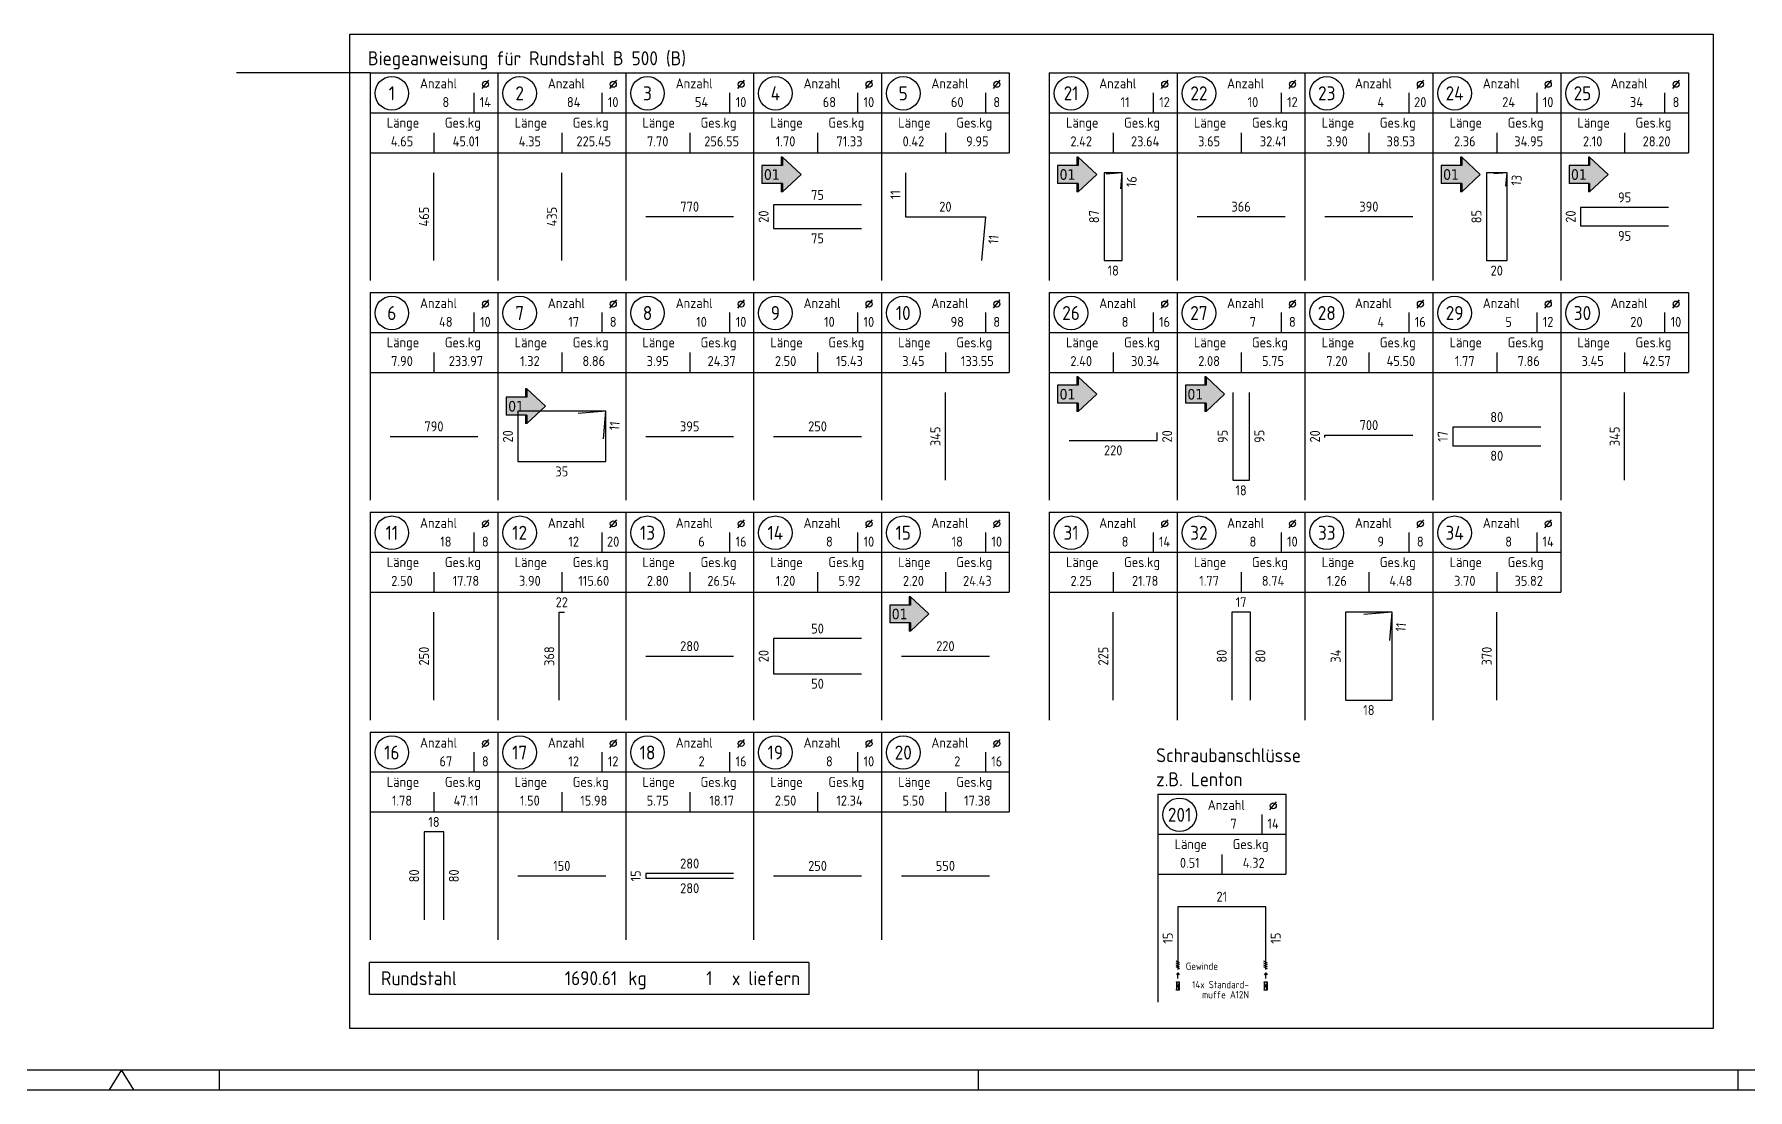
# Model space of a CAD drawing. Extents: x 0 to 74.3, y 0 to 33.4.
# Drawn here: x 28.63 to 50.07, y 0 to 13.21 of the extents above; entities that cross this region are included whole.
import ezdxf
from ezdxf.enums import TextEntityAlignment as Align

# ---------------------------------------------------------------- set-up
doc = ezdxf.new("R2010")
doc.units = 0
doc.header["$LTSCALE"] = 0.5
doc.linetypes.add('AUSGEZOGEN', pattern=[1000.01, 1000, 0.01])
for name, color, linetype in [('grau_hell', 7, 'Continuous'), ('index', 7, 'Continuous'), ('OBJEKT', 7, 'Continuous'), ('RAHMEN', 7, 'Continuous'), ('RND', 7, 'Continuous'), ('RND_BILD', 7, 'Continuous'), ('STAHL', 7, 'Continuous'), ('TEXT', 7, 'Continuous')]:
    doc.layers.add(name, color=color, linetype=linetype)
doc.layers.add('NOPLOT', color=7, linetype='Continuous', plot=False)
doc.styles.add('helv', font='tahoma.ttf')
doc.styles.add('txt', font='isocp.shx')

# ---------------------------------------------------------------- blocks, each defined once
blk = doc.blocks.new('Muffe%%C28')
at = {"layer": 'STAHL', "color": 102, "linetype": 'AUSGEZOGEN'}
for p, q in [((-0.01, 0.117), (-0.011, 0.116)), ((-0.011, 0.116), (-0.011, 0.017)), ((-0.011, 0.017), (-0.01, 0.016)), ((0.025, 0.117), (-0.01, 0.117)), ((-0.01, 0.016), (0.025, 0.016)), ((-0.007, 0.116), (-0.008, 0.117)), ((-0.007, 0.017), (-0.008, 0.016)), ((-0.007, 0.116), (-0.002, 0.072)), ((-0.007, 0.017), (-0.002, 0.061)), ((0.018, 0.07), (-0.003, 0.07)), ((-0.003, 0.063), (0.018, 0.063)), ((-0.002, 0.072), (-0.002, 0.066)), ((-0.002, 0.061), (-0.002, 0.066)), ((0.022, 0.116), (0.017, 0.072)), ((0.017, 0.072), (0.017, 0.066)), ((0.017, 0.061), (0.017, 0.066)), ((0.022, 0.017), (0.017, 0.061)), ((0.022, 0.116), (0.023, 0.117)), ((0.022, 0.017), (0.023, 0.016)), ((0.026, 0.116), (0.025, 0.117)), ((0.025, 0.016), (0.026, 0.017)), ((0.026, 0.116), (0.026, 0.017))]:
    blk.add_line(p, q, dxfattribs=at)
at = {"layer": 'TEXT', "color": 102, "linetype": 'AUSGEZOGEN'}
for p, q in [((-0.002, 0.074), (0.017, 0.074)), ((-0.002, 0.059), (0.017, 0.059))]:
    blk.add_line(p, q, dxfattribs=at)
blk = doc.blocks.new('A1-35-0')
at = {"layer": 'RAHMEN', "color": 5}
blk.add_line((2, 0.5), (118.4, 0.5), dxfattribs=at)
at = {"layer": 'RAHMEN', "color": 7, "linetype": 'Continuous'}
for p, q in [((59.45, 0.5), (59.14, 0)), ((59.76, 0), (59.45, 0.5))]:
    blk.add_line(p, q, dxfattribs=at)
at = {"layer": 'RAHMEN', "color": 7}
for p, q in [((61.9, 0), (61.9, 0.5)), ((80.9, 0), (80.9, 0.5)), ((99.9, 0.5), (99.9, 0))]:
    blk.add_line(p, q, dxfattribs=at)
at = {"layer": 'RAHMEN'}
blk.add_line((0, 0), (118.9, 0), dxfattribs=at)
blk = doc.blocks.new('RND_LIS2')
at = {"layer": 'RND', "color": 3, "linetype": 'Continuous'}
for p, q in [((0, 0), (0, -5.2)), ((0, 0), (3.2, 0)), ((3.2, 0), (3.2, -2)), ((2.6, -0.503), (2.6, -1)), ((0, -1), (3.2, -1)), ((1.6, -1.503), (1.6, -2)), ((0, -2), (3.2, -2))]:
    blk.add_line(p, q, dxfattribs=at)
at = {"layer": 'RND', "color": 7, "linetype": 'Continuous'}
blk.add_line((2.805, -0.39), (2.973, -0.186), dxfattribs=at)
at = {"layer": 'RND', "color": 1, "linetype": 'Continuous'}
blk.add_circle((0.545, -0.513), 0.42, dxfattribs=at)
at = {"layer": 'RND', "color": 7, "linetype": 'Continuous'}
blk.add_circle((2.889, -0.288), 0.075, dxfattribs=at)
at = {"layer": 'RND', "color": 7, "linetype": 'Continuous', "style": 'txt'}
for s, p in [('Anzahl', (1.249, -0.391)), ('Länge', (0.42, -1.373)), ('Ges.kg', (1.872, -1.373))]:
    blk.add_text(s, height=0.25, dxfattribs=at).set_placement(p)
at = {"layer": 'RND', "color": 1, "linetype": 'Continuous', "style": 'txt'}
blk.add_attdef('POS1', text='', height=0.35, dxfattribs=at).set_placement((0.545, -0.513), align=Align.MIDDLE)
at = {"layer": 'RND', "color": 7, "linetype": 'Continuous', "style": 'txt'}
for tag, p in [('STK1', (1.897, -0.859)), ('DS1', (2.885, -0.859)), ('LANG1', (0.8, -1.841)), ('GEW', (2.4, -1.841))]:
    blk.add_attdef(tag, text='', height=0.25, dxfattribs=at).set_placement(p, align=Align.CENTER)
blk = doc.blocks.new('hin_ind5')
at = {"layer": 'grau_hell', "linetype": 'AUSGEZOGEN'}
h = blk.add_hatch(color=9, dxfattribs=at)
h.dxf.hatch_style = 2
h.paths.add_polyline_path([(0, 0), (0.619, -0.577), (0.619, -0.3), (1.306, -0.3), (1.306, 0.3), (0.619, 0.3), (0.619, 0.577)])
h.paths.add_polyline_path([(0.34, -0.274), (1.311, -0.274), (1.311, 0.274), (0.34, 0.274)], flags=9)
at = {"layer": 'OBJEKT', "linetype": 'AUSGEZOGEN'}
for points in [[(0.619, 0.3), (0.66, 0.3), (0.66, 0.577), (0.619, 0.577)], [(0.619, -0.577), (0.66, -0.577), (0.66, -0.3), (0.619, -0.3)]]:
    blk.add_hatch(color=1, dxfattribs=at).paths.add_polyline_path(points)
at = {"layer": 'OBJEKT', "color": 1, "linetype": 'AUSGEZOGEN'}
for p, q in [((0, 0), (0.619, 0.577)), ((0.619, 0.577), (0.619, 0.3)), ((0.619, 0.577), (0.66, 0.577)), ((0.66, 0.577), (0.66, 0.3)), ((0, 0), (0.619, -0.577)), ((0.619, 0.3), (1.306, 0.3)), ((1.306, 0.3), (1.306, -0.3)), ((0.619, -0.3), (0.619, -0.577)), ((0.619, -0.3), (1.306, -0.3)), ((0.66, -0.3), (0.66, -0.577))]:
    blk.add_line(p, q, dxfattribs=at)
at = {"layer": 'OBJEKT', "color": 7, "linetype": 'AUSGEZOGEN'}
blk.add_line((0.619, -0.577), (0.66, -0.577), dxfattribs=at)
at = {"layer": 'index', "color": 1, "linetype": 'Continuous', "style": 'helv'}
blk.add_attdef('INDEX', text='', height=0.35, rotation=360, dxfattribs=at).set_placement((1.259, 0), align=Align.MIDDLE_RIGHT)
blk = doc.blocks.new('RND_SUM')
at = {"layer": 'RND', "color": 5, "linetype": 'Continuous'}
for p, q in [((0, 0), (0, 0.8)), ((11, 0.8), (0, 0.8)), ((11, 0.8), (11, 0)), ((11, 0), (0, 0))]:
    blk.add_line(p, q, dxfattribs=at)
at = {"layer": 'RND', "color": 1, "linetype": 'Continuous', "style": 'txt'}
for s, p in [('Rundstahl', (0.292, 0.235)), ('kg', (6.483, 0.235))]:
    blk.add_text(s, height=0.35, dxfattribs=at).set_placement(p)
blk.add_text('x liefern', height=0.35, dxfattribs=at).set_placement((10.784, 0.235), align=Align.RIGHT)
for tag, p in [('RND-S', (6.203, 0.235)), ('RND-Z', (8.59, 0.235))]:
    blk.add_attdef(tag, text='', height=0.35, dxfattribs=at).set_placement(p, align=Align.RIGHT)

msp = doc.modelspace()

# ---------------------------------------------------------------- linework, layer by layer
at = {"layer": 'NOPLOT', "color": 191, "linetype": 'AUSGEZOGEN'}
msp.add_line((32.8343, 12.7265), (31.165, 12.7265), dxfattribs=at)
at = {"layer": 'RND_BILD', "color": 1, "linetype": 'AUSGEZOGEN'}
for points in [[(33.6343, 10.3765), (33.6343, 11.4765)], [(35.2343, 10.3765), (35.2343, 11.4765)], [(39.5334, 11.4765), (39.5334, 10.9255), (40.5353, 10.9255), (40.4873, 10.3765)], [(42.2305, 11.275), (42.2481, 11.4765), (42.0206, 11.4765), (42.0206, 10.3765), (42.2481, 10.3765), (42.2481, 11.4765), (42.0466, 11.4589)], [(47.0491, 11.3089), (47.0638, 11.4765), (46.8049, 11.4765), (46.8049, 10.3765), (47.0638, 10.3765), (47.0638, 11.4765), (46.8962, 11.4618)], [(38.9843, 11.0732), (37.8843, 11.0732), (37.8843, 10.7798), (38.9843, 10.7798)], [(49.0843, 11.0423), (47.9843, 11.0423), (47.9843, 10.8107), (49.0843, 10.8107)], [(36.2843, 10.9265), (37.3843, 10.9265)], [(43.1843, 10.9265), (44.2843, 10.9265)], [(44.7843, 10.9265), (45.8843, 10.9265)], [(40.0343, 7.6265), (40.0343, 8.7265)], [(43.6301, 8.7265), (43.6301, 7.6265), (43.8386, 7.6265), (43.8386, 8.7265)], [(48.5343, 7.6265), (48.5343, 8.7265)], [(35.7542, 8.1464), (35.7843, 8.4908), (34.6843, 8.4908), (34.6843, 7.8622), (35.7843, 7.8622), (35.7843, 8.4908), (35.4399, 8.4607)], [(33.0843, 8.1765), (34.1843, 8.1765)], [(36.2843, 8.1765), (37.3843, 8.1765)], [(37.8843, 8.1765), (38.9843, 8.1765)], [(41.5843, 8.1265), (42.6843, 8.1265), (42.6843, 8.2265)], [(44.7843, 8.1608), (44.7843, 8.1922), (45.8843, 8.1922)], [(47.4843, 8.2934), (46.3843, 8.2934), (46.3843, 8.0596), (47.4843, 8.0596)], [(33.6343, 4.8765), (33.6343, 5.9765)], [(35.2015, 4.8765), (35.2015, 5.9765), (35.2672, 5.9765)], [(42.1343, 4.8765), (42.1343, 5.9765)], [(43.8512, 4.8765), (43.8512, 5.9765), (43.6175, 5.9765), (43.6175, 4.8765)], [(45.5945, 5.622), (45.6255, 5.9765), (45.0432, 5.9765), (45.0432, 4.8765), (45.6255, 4.8765), (45.6255, 5.9765), (45.271, 5.9455)], [(46.9343, 4.8765), (46.9343, 5.9765)], [(38.9843, 5.6465), (37.8843, 5.6465), (37.8843, 5.2065), (38.9843, 5.2065)], [(36.2843, 5.4265), (37.3843, 5.4265)], [(39.4843, 5.4265), (40.5843, 5.4265)], [(33.7581, 2.1265), (33.7581, 3.2265), (33.5106, 3.2265), (33.5106, 2.1265)], [(34.6843, 2.6765), (35.7843, 2.6765)], [(37.3843, 2.706), (36.2843, 2.706), (36.2843, 2.647), (37.3843, 2.647)], [(37.8843, 2.6765), (38.9843, 2.6765)], [(39.4843, 2.6765), (40.5843, 2.6765)], [(44.0428, 1.5045), (44.0428, 2.2902), (42.9428, 2.2902), (42.9428, 1.5045)]]:
    msp.add_lwpolyline(points, dxfattribs=at)
at = {"layer": 'TEXT', "color": 102, "linetype": 'AUSGEZOGEN'}
for p, q in [((42.9648, 1.5859), (42.9207, 1.6086)), ((42.9648, 1.5619), (42.9207, 1.5846)), ((42.9648, 1.5379), (42.9207, 1.5606)), ((42.9648, 1.5139), (42.9207, 1.5366)), ((44.0648, 1.5859), (44.0207, 1.6086)), ((44.0648, 1.5619), (44.0207, 1.5846)), ((44.0648, 1.5379), (44.0207, 1.5606)), ((44.0648, 1.5139), (44.0207, 1.5366)), ((42.943, 1.4611), (42.9249, 1.4359)), ((42.943, 1.4611), (42.961, 1.4359)), ((42.943, 1.3939), (42.943, 1.4611)), ((44.043, 1.4611), (44.0249, 1.4359)), ((44.043, 1.4611), (44.061, 1.4359)), ((44.043, 1.3939), (44.043, 1.4611))]:
    msp.add_line(p, q, dxfattribs=at)
at = {"layer": 'TEXT', "color": 1, "linetype": 'AUSGEZOGEN'}
msp.add_lwpolyline([(32.5824, 13.2086), (49.6414, 13.2086), (49.6414, 0.7662), (32.5824, 0.7662)], close=True, dxfattribs=at)

# ---------------------------------------------------------------- block references
at = {"layer": 'OBJEKT', "color": 7, "linetype": 'AUSGEZOGEN', "xscale": -1}
for p in [(42.9504, 1.2318), (44.0504, 1.2318)]:
    msp.add_blockref('Muffe%%C28', p, dxfattribs=at)
at = {"layer": 'RAHMEN', "color": 7, "linetype": 'AUSGEZOGEN', "xscale": 0.5, "yscale": 0.5, "zscale": 0.5}
msp.add_blockref('A1-35-0', (0, 0), dxfattribs=at)
at = {"layer": 'RND', "color": 7, "linetype": 'AUSGEZOGEN'}
ref = msp.add_blockref('hin_ind5', (38.2283, 11.4536), dxfattribs=dict(at, xscale=-0.375, yscale=0.375, zscale=0.375))
ref.add_attrib('INDEX', '01', dxfattribs={"layer": 'index', "color": 1, "linetype": 'Continuous', "height": 0.13125, "style": 'helv'}).set_placement((37.9604, 11.4536), align=Align.MIDDLE_RIGHT)
ref = msp.add_blockref('hin_ind5', (41.9283, 11.4536), dxfattribs=dict(at, xscale=-0.375, yscale=0.375, zscale=0.375))
ref.add_attrib('INDEX', '01', dxfattribs={"layer": 'index', "color": 1, "linetype": 'Continuous', "height": 0.13125, "style": 'helv'}).set_placement((41.6604, 11.4536), align=Align.MIDDLE_RIGHT)
ref = msp.add_blockref('hin_ind5', (46.7283, 11.4536), dxfattribs=dict(at, xscale=-0.375, yscale=0.375, zscale=0.375))
ref.add_attrib('INDEX', '01', dxfattribs={"layer": 'index', "color": 1, "linetype": 'Continuous', "height": 0.13125, "style": 'helv'}).set_placement((46.4604, 11.4536), align=Align.MIDDLE_RIGHT)
ref = msp.add_blockref('hin_ind5', (48.3283, 11.4536), dxfattribs=dict(at, xscale=-0.375, yscale=0.375, zscale=0.375))
ref.add_attrib('INDEX', '01', dxfattribs={"layer": 'index', "color": 1, "linetype": 'Continuous', "height": 0.13125, "style": 'helv'}).set_placement((48.0604, 11.4536), align=Align.MIDDLE_RIGHT)
ref = msp.add_blockref('hin_ind5', (41.9283, 8.7036), dxfattribs=dict(at, xscale=-0.375, yscale=0.375, zscale=0.375))
ref.add_attrib('INDEX', '01', dxfattribs={"layer": 'index', "color": 1, "linetype": 'Continuous', "height": 0.13125, "style": 'helv'}).set_placement((41.6604, 8.7036), align=Align.MIDDLE_RIGHT)
ref = msp.add_blockref('hin_ind5', (43.5283, 8.7036), dxfattribs=dict(at, xscale=-0.375, yscale=0.375, zscale=0.375))
ref.add_attrib('INDEX', '01', dxfattribs={"layer": 'index', "color": 1, "linetype": 'Continuous', "height": 0.13125, "style": 'helv'}).set_placement((43.2604, 8.7036), align=Align.MIDDLE_RIGHT)
ref = msp.add_blockref('hin_ind5', (35.0283, 8.5536), dxfattribs=dict(at, xscale=-0.375, yscale=0.375, zscale=0.375))
ref.add_attrib('INDEX', '01', dxfattribs={"layer": 'index', "color": 1, "linetype": 'Continuous', "height": 0.13125, "style": 'helv'}).set_placement((34.7604, 8.5536), align=Align.MIDDLE_RIGHT)
ref = msp.add_blockref('hin_ind5', (39.8283, 5.9536), dxfattribs=dict(at, xscale=-0.375, yscale=0.375, zscale=0.375))
ref.add_attrib('INDEX', '01', dxfattribs={"layer": 'index', "color": 1, "linetype": 'Continuous', "height": 0.13125, "style": 'helv'}).set_placement((39.5604, 5.9536), align=Align.MIDDLE_RIGHT)
at = {"layer": 'RND_BILD', "color": 6, "linetype": 'AUSGEZOGEN', "xscale": 0.5, "yscale": 0.5, "zscale": 0.5}
for p, values in [((32.8343, 12.7265), {'POS1': '1', 'STK1': '8', 'DS1': '14', 'LANG1': '4.65', 'GEW': '45.01'}), ((41.3343, 12.7265), {'POS1': '21', 'STK1': '11', 'DS1': '12', 'LANG1': '2.42', 'GEW': '23.64'})]:
    msp.add_blockref('RND_LIS2', p, dxfattribs=at).add_auto_attribs(values)
at = {"layer": 'RND_BILD', "color": 7, "linetype": 'AUSGEZOGEN', "xscale": 0.5, "yscale": 0.5, "zscale": 0.5}
for name, p, values in [('RND_LIS2', (34.4343, 12.7265), {'POS1': '2', 'STK1': '84', 'DS1': '10', 'LANG1': '4.35', 'GEW': '225.45'}), ('RND_LIS2', (36.0343, 12.7265), {'POS1': '3', 'STK1': '54', 'DS1': '10', 'LANG1': '7.70', 'GEW': '256.55'}), ('RND_LIS2', (37.6343, 12.7265), {'POS1': '4', 'STK1': '68', 'DS1': '10', 'LANG1': '1.70', 'GEW': '71.33'}), ('RND_LIS2', (39.2343, 12.7265), {'POS1': '5', 'STK1': '60', 'DS1': '8', 'LANG1': '0.42', 'GEW': '9.95'}), ('RND_LIS2', (42.9343, 12.7265), {'POS1': '22', 'STK1': '10', 'DS1': '12', 'LANG1': '3.65', 'GEW': '32.41'}), ('RND_LIS2', (44.5343, 12.7265), {'POS1': '23', 'STK1': '4', 'DS1': '20', 'LANG1': '3.90', 'GEW': '38.53'}), ('RND_LIS2', (46.1343, 12.7265), {'POS1': '24', 'STK1': '24', 'DS1': '10', 'LANG1': '2.36', 'GEW': '34.95'}), ('RND_LIS2', (47.7343, 12.7265), {'POS1': '25', 'STK1': '34', 'DS1': '8', 'LANG1': '2.10', 'GEW': '28.20'}), ('RND_LIS2', (32.8343, 9.9765), {'POS1': '6', 'STK1': '48', 'DS1': '10', 'LANG1': '7.90', 'GEW': '233.97'}), ('RND_LIS2', (34.4343, 9.9765), {'POS1': '7', 'STK1': '17', 'DS1': '8', 'LANG1': '1.32', 'GEW': '8.86'}), ('RND_LIS2', (36.0343, 9.9765), {'POS1': '8', 'STK1': '10', 'DS1': '10', 'LANG1': '3.95', 'GEW': '24.37'}), ('RND_LIS2', (37.6343, 9.9765), {'POS1': '9', 'STK1': '10', 'DS1': '10', 'LANG1': '2.50', 'GEW': '15.43'}), ('RND_LIS2', (39.2343, 9.9765), {'POS1': '10', 'STK1': '98', 'DS1': '8', 'LANG1': '3.45', 'GEW': '133.55'}), ('RND_LIS2', (41.3343, 9.9765), {'POS1': '26', 'STK1': '8', 'DS1': '16', 'LANG1': '2.40', 'GEW': '30.34'}), ('RND_LIS2', (42.9343, 9.9765), {'POS1': '27', 'STK1': '7', 'DS1': '8', 'LANG1': '2.08', 'GEW': '5.75'}), ('RND_LIS2', (44.5343, 9.9765), {'POS1': '28', 'STK1': '4', 'DS1': '16', 'LANG1': '7.20', 'GEW': '45.50'}), ('RND_LIS2', (46.1343, 9.9765), {'POS1': '29', 'STK1': '5', 'DS1': '12', 'LANG1': '1.77', 'GEW': '7.86'}), ('RND_LIS2', (47.7343, 9.9765), {'POS1': '30', 'STK1': '20', 'DS1': '10', 'LANG1': '3.45', 'GEW': '42.57'}), ('RND_LIS2', (32.8343, 7.2265), {'POS1': '11', 'STK1': '18', 'DS1': '8', 'LANG1': '2.50', 'GEW': '17.78'}), ('RND_LIS2', (34.4343, 7.2265), {'POS1': '12', 'STK1': '12', 'DS1': '20', 'LANG1': '3.90', 'GEW': '115.60'}), ('RND_LIS2', (36.0343, 7.2265), {'POS1': '13', 'STK1': '6', 'DS1': '16', 'LANG1': '2.80', 'GEW': '26.54'}), ('RND_LIS2', (37.6343, 7.2265), {'POS1': '14', 'STK1': '8', 'DS1': '10', 'LANG1': '1.20', 'GEW': '5.92'}), ('RND_LIS2', (39.2343, 7.2265), {'POS1': '15', 'STK1': '18', 'DS1': '10', 'LANG1': '2.20', 'GEW': '24.43'}), ('RND_LIS2', (41.3343, 7.2265), {'POS1': '31', 'STK1': '8', 'DS1': '14', 'LANG1': '2.25', 'GEW': '21.78'}), ('RND_LIS2', (42.9343, 7.2265), {'POS1': '32', 'STK1': '8', 'DS1': '10', 'LANG1': '1.77', 'GEW': '8.74'}), ('RND_LIS2', (44.5343, 7.2265), {'POS1': '33', 'STK1': '9', 'DS1': '8', 'LANG1': '1.26', 'GEW': '4.48'}), ('RND_LIS2', (46.1343, 7.2265), {'POS1': '34', 'STK1': '8', 'DS1': '14', 'LANG1': '3.70', 'GEW': '35.82'}), ('RND_LIS2', (32.8343, 4.4765), {'POS1': '16', 'STK1': '67', 'DS1': '8', 'LANG1': '1.78', 'GEW': '47.11'}), ('RND_LIS2', (34.4343, 4.4765), {'POS1': '17', 'STK1': '12', 'DS1': '12', 'LANG1': '1.50', 'GEW': '15.98'}), ('RND_LIS2', (36.0343, 4.4765), {'POS1': '18', 'STK1': '2', 'DS1': '16', 'LANG1': '5.75', 'GEW': '18.17'}), ('RND_LIS2', (37.6343, 4.4765), {'POS1': '19', 'STK1': '8', 'DS1': '10', 'LANG1': '2.50', 'GEW': '12.34'}), ('RND_LIS2', (39.2343, 4.4765), {'POS1': '20', 'STK1': '2', 'DS1': '16', 'LANG1': '5.50', 'GEW': '17.38'}), ('RND_LIS2', (42.6928, 3.6973), {'POS1': '201', 'STK1': '7', 'DS1': '14', 'LANG1': '0.51', 'GEW': '4.32'}), ('RND_SUM', (32.8255, 1.1905), {'RND-S': '1690.61', 'RND-Z': '1'})]:
    msp.add_blockref(name, p, dxfattribs=at).add_auto_attribs(values)

# ---------------------------------------------------------------- texts
at = {"layer": 'RND_BILD', "color": 7, "linetype": 'AUSGEZOGEN', "style": 'txt'}
for s, rotation, p in [('16', 84.99986, (42.3638, 11.3648)), ('13', 84.99986, (47.181, 11.3818)), ('11', 90, (39.4084, 11.201)), ('465', 90, (33.5093, 10.9265)), ('435', 90, (35.1093, 10.9265)), ('20', 90, (37.7593, 10.9265)), ('87', 90, (41.8956, 10.9265)), ('85', 90, (46.6799, 10.9265)), ('20', 90, (47.8593, 10.9265)), ('11', 85, (40.6358, 10.6401)), ('20', 90, (34.5593, 8.1765)), ('11', 84.99986, (35.8938, 8.3077)), ('345', 90, (39.9093, 8.1765)), ('20', 90, (42.8093, 8.1765)), ('95', 90, (43.5051, 8.1765)), ('95', 90, (43.9636, 8.1765)), ('20', 90, (44.6593, 8.1765)), ('17', 90, (46.2593, 8.1765)), ('345', 90, (48.4093, 8.1765)), ('11', 84.99986, (45.7345, 5.7883)), ('220', 360, (40.0343, 5.5515)), ('250', 90, (33.5093, 5.4265)), ('368', 90, (35.0765, 5.4265)), ('20', 90, (37.7593, 5.4265)), ('225', 90, (42.0093, 5.4265)), ('80', 90, (43.4925, 5.4265)), ('80', 90, (43.9762, 5.4265)), ('34', 90, (44.9182, 5.4265)), ('370', 90, (46.8093, 5.4265)), ('150', 360, (35.2343, 2.8015)), ('80', 90, (33.3856, 2.6765)), ('80', 90, (33.8831, 2.6765)), ('15', 90, (36.1593, 2.6765)), ('15', 90, (42.8178, 1.8973)), ('15', 90, (44.1678, 1.8973))]:
    msp.add_text(s, height=0.125, rotation=rotation, dxfattribs=at).set_placement(p, align=Align.MIDDLE)
for s, p in [('75', (38.4343, 11.1982)), ('95', (48.5343, 11.1673)), ('770', (36.8343, 11.0515)), ('20', (40.0343, 11.0505)), ('366', (43.7343, 11.0515)), ('390', (45.3343, 11.0515)), ('95', (48.5343, 10.6857)), ('75', (38.4343, 10.6548)), ('18', (42.1343, 10.2515)), ('20', (46.9343, 10.2515)), ('790', (33.6343, 8.3015)), ('395', (36.8343, 8.3015)), ('250', (38.4343, 8.3015)), ('700', (45.3343, 8.3172)), ('80', (46.9343, 8.4184)), ('220', (42.1343, 8.0015)), ('80', (46.9343, 7.9346)), ('35', (35.2343, 7.7372)), ('18', (43.7343, 7.5015)), ('22', (35.2343, 6.1015)), ('17', (43.7343, 6.1015)), ('50', (38.4343, 5.7715)), ('280', (36.8343, 5.5515)), ('50', (38.4343, 5.0815)), ('18', (45.3343, 4.7515)), ('18', (33.6343, 3.3515)), ('280', (36.8343, 2.831)), ('250', (38.4343, 2.8015)), ('550', (40.0343, 2.8015)), ('280', (36.8343, 2.522)), ('21', (43.4928, 2.4152))]:
    msp.add_text(s, height=0.125, dxfattribs=at).set_placement(p, align=Align.MIDDLE)
at = {"layer": 'TEXT', "color": 1, "linetype": 'AUSGEZOGEN', "style": 'txt'}
for s, p in [('Biegeanweisung für Rundstahl B 500 (B)', (32.8077, 12.8209)), ('Schraubanschlüsse', (42.6719, 4.0989)), ('z.B. Lenton', (42.6719, 3.7978))]:
    msp.add_text(s, height=0.175, dxfattribs=at).set_placement(p)
at = {"layer": 'TEXT', "color": 102, "linetype": 'Continuous', "style": 'txt'}
for s, p in [('Gewinde', (43.0426, 1.501)), ('14x Standard-', (43.1228, 1.2703)), ('muffe A12N', (43.2467, 1.1446))]:
    msp.add_text(s, height=0.09, dxfattribs=at).set_placement(p)

doc.saveas('drawing.dxf')
